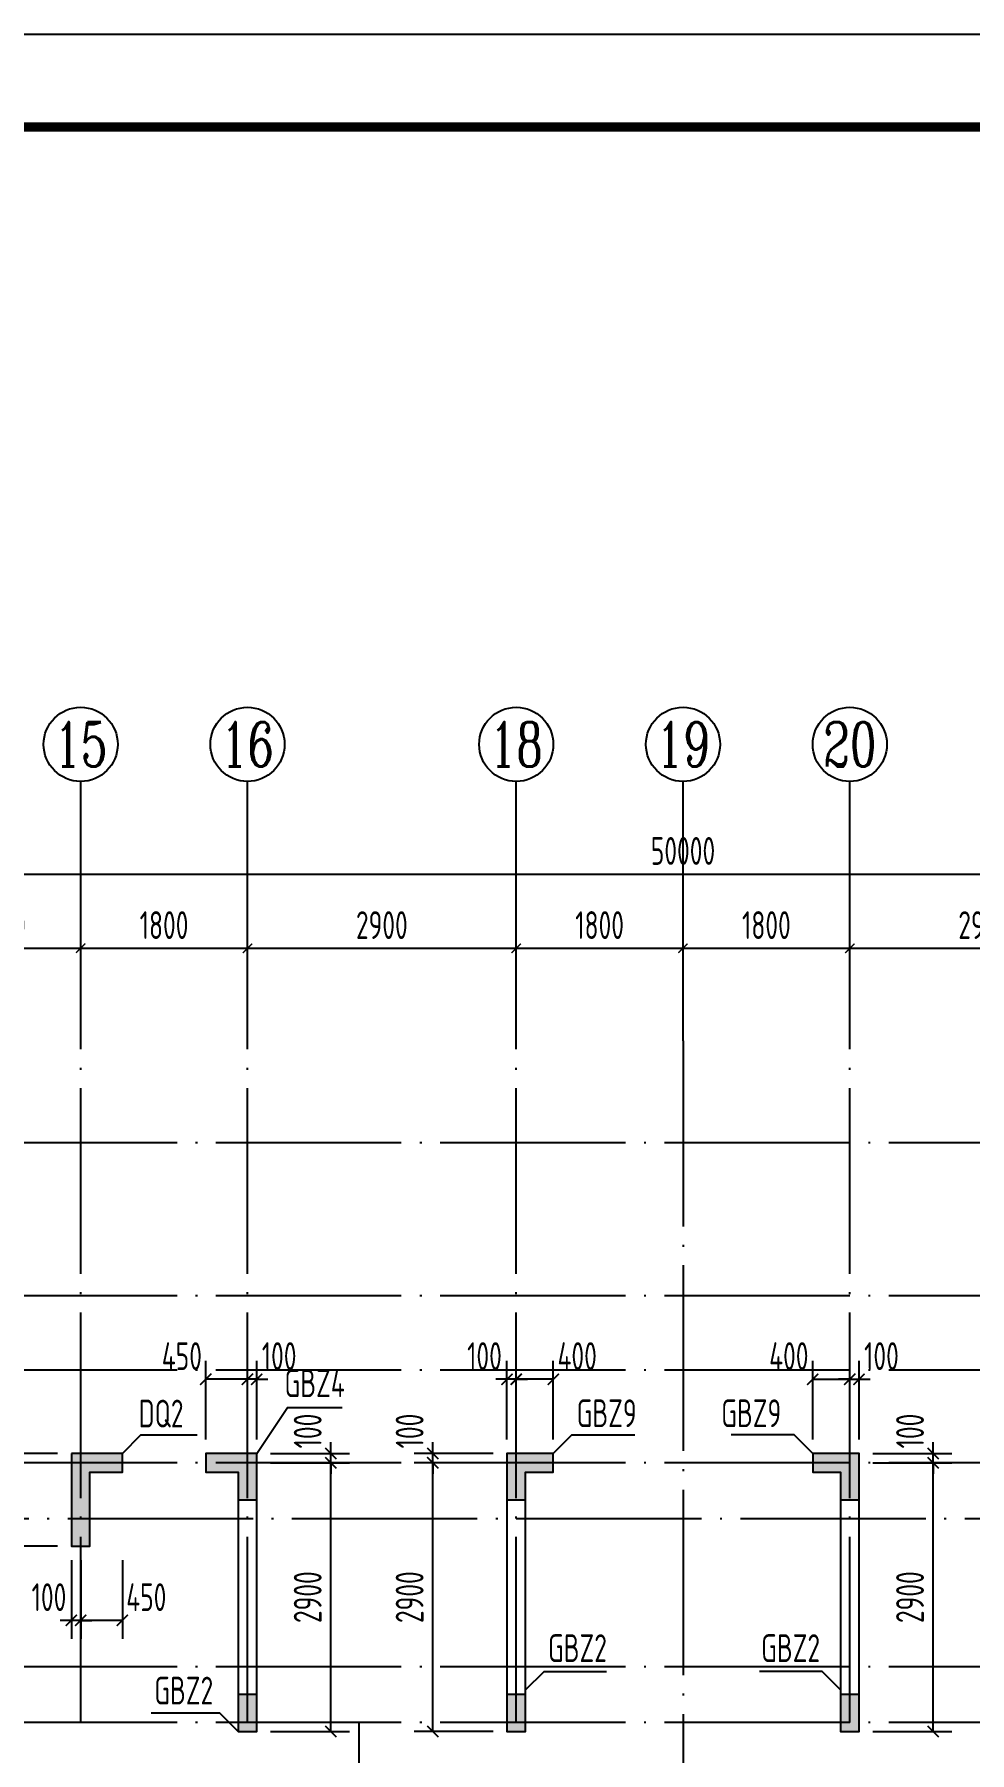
# Model space of a CAD drawing. Extents: x -812054 to 22247, y -644080 to 1003627.
# Drawn here: x -462819 to -452726, y -284087 to -265552 of the extents above; entities that cross this region are included whole.
import ezdxf
from ezdxf.enums import TextEntityAlignment as Align

# ---------------------------------------------------------------- set-up
doc = ezdxf.new("R2010")
doc.units = 0
doc.header["$LTSCALE"] = 1000
doc.linetypes.add('DOTE', pattern=[2.42, 2, -0.2, 0.02, -0.2])
doc.layers.get('0').update_dxf_attribs({"linetype": 'CONTINUOUS'})
doc.layers.get('DEFPOINTS').update_dxf_attribs({"linetype": 'CONTINUOUS'})
for name, color, linetype in [('-TK', 7, 'CONTINUOUS'), ('A-AXIS', 1, 'CONTINUOUS'), ('A-DOTE', 10, 'DOTE'), ('AXIS_NUM', 7, 'CONTINUOUS'), ('S-Q墙实线', 6, 'CONTINUOUS'), ('S-Q墙标注', 3, 'CONTINUOUS'), ('S-X详图填充', 252, 'CONTINUOUS'), ('S-X详图实线', 4, 'CONTINUOUS'), ('S-Y一般标注', 3, 'CONTINUOUS'), ('S-Z柱编号', 6, 'CONTINUOUS')]:
    doc.layers.add(name, color=color, linetype=linetype)
doc.styles.add('TSSD_Axis', font='complex.shx', dxfattribs={"width": 0.7, "bigfont": 'hztxt.shx'})
doc.styles.add('TSSD_DIMENSION', font='Tssdeng.shx', dxfattribs={"width": 0.7, "bigfont": 'tssdchn.shx'})
doc.styles.add('TSSD_REIN', font='tssdeng.shx', dxfattribs={"width": 0.7, "height": 300, "bigfont": 'tssdchn.shx'})
doc.styles.add('结构文字', font='zstxt.shx', dxfattribs={"width": 0.7, "bigfont": 'zshz.shx'})
doc.dimstyles.new('STRUCK', dxfattribs={"dimtxt": 400, "dimasz": 121, "dimexe": 200, "dimexo": 150, "dimgap": 115, "dimtad": 1, "dimdec": 0, "dimdsep": 46, "dimtxsty": '结构文字', "dimblk": 'ARCHTICK', "dimcen": 400, "dimclrd": 3, "dimclre": 3, "dimclrt": 7, "dimadec": 0, "dimazin": 0, "dimtfac": 1, "dimtdec": 0, "dimtix": 1, "dimtmove": 2, "dimatfit": 3, "dimldrblk": '_DIMX', "dimfxl": 1, "dimtolj": 1, "dimtzin": 0, "dimarcsym": 0})
doc.dimstyles.new('TSSD_100_100', dxfattribs={"dimtxt": 300, "dimasz": 100, "dimexe": 100, "dimexo": 250, "dimgap": 100, "dimtad": 1, "dimdec": 0, "dimzin": 0, "dimdsep": 46, "dimtxsty": 'TSSD_DIMENSION', "dimblk": 'ARCHTICK', "dimcen": 0, "dimdle": 100, "dimclrt": 7, "dimadec": 0, "dimazin": 0, "dimtfac": 1, "dimtdec": 0, "dimtix": 1, "dimtmove": 2, "dimatfit": 3, "dimldrblk": 'ARCHTICK', "dimfxl": 1, "dimtolj": 1, "dimtzin": 0, "dimarcsym": 0})

# ---------------------------------------------------------------- blocks, each defined once
blk = doc.blocks.new('ts_axno')
at = {"color": 0, "linetype": 'ByBlock', "lineweight": -2}
blk.add_circle((0, 0), 0.5, dxfattribs=at)
at = {"color": 0, "linetype": 'ByBlock', "lineweight": -2, "style": 'TSSD_Axis', "width": 0.7}
blk.add_attdef('A', text='', height=0.6, dxfattribs=at).set_placement((0, 0), align=Align.MIDDLE_CENTER)
blk = doc.blocks.new('_ArchTick')
at = {"color": 0, "linetype": 'ByBlock', "const_width": 0.15}
blk.add_lwpolyline([(-0.5, -0.5), (0.5, 0.5)], dxfattribs=at)
blk = doc.blocks.new('*D144')
at = {"layer": 'DEFPOINTS', "color": 0, "transparency": 16777216}
for p in [(23100, 19250), (21400, 18250), (23100, 18250)]:
    blk.add_point(p, dxfattribs=at)
at = {"layer": 'S-Y一般标注', "color": 0, "lineweight": -2, "transparency": 16777216}
for p, q in [((21400, 18500), (21400, 19350)), ((23100, 18500), (23100, 19350)), ((21300, 19250), (23200, 19250))]:
    blk.add_line(p, q, dxfattribs=at)
at = {"layer": 'S-Y一般标注', "color": 0, "lineweight": -2, "transparency": 16777216, "xscale": 100, "yscale": 100, "zscale": 100, "rotation": 180}
blk.add_blockref('_ArchTick', (21400, 19250), dxfattribs=at)
at = {"layer": 'S-Y一般标注', "color": 0, "lineweight": -2, "transparency": 16777216, "xscale": 100, "yscale": 100, "zscale": 100}
blk.add_blockref('_ArchTick', (23100, 19250), dxfattribs=at)
at = {"layer": 'S-Y一般标注', "color": 7, "transparency": 16777216, "insert": (22250, 19500), "char_height": 300, "attachment_point": 5, "style": 'TSSD_DIMENSION'}
blk.add_mtext('\\A1;1700', dxfattribs=at)
blk = doc.blocks.new('*D145')
at = {"layer": 'DEFPOINTS', "color": 0, "transparency": 16777216}
for p in [(24900, 19250), (23100, 18250), (24900, 18250)]:
    blk.add_point(p, dxfattribs=at)
at = {"layer": 'S-Y一般标注', "color": 0, "lineweight": -2, "transparency": 16777216}
for p, q in [((23100, 18500), (23100, 19350)), ((24900, 18500), (24900, 19350)), ((23000, 19250), (25000, 19250))]:
    blk.add_line(p, q, dxfattribs=at)
at = {"layer": 'S-Y一般标注', "color": 0, "lineweight": -2, "transparency": 16777216, "xscale": 100, "yscale": 100, "zscale": 100, "rotation": 180}
blk.add_blockref('_ArchTick', (23100, 19250), dxfattribs=at)
at = {"layer": 'S-Y一般标注', "color": 0, "lineweight": -2, "transparency": 16777216, "xscale": 100, "yscale": 100, "zscale": 100}
blk.add_blockref('_ArchTick', (24900, 19250), dxfattribs=at)
at = {"layer": 'S-Y一般标注', "color": 7, "transparency": 16777216, "insert": (24000, 19500), "char_height": 300, "attachment_point": 5, "style": 'TSSD_DIMENSION'}
blk.add_mtext('\\A1;1800', dxfattribs=at)
blk = doc.blocks.new('*D146')
at = {"layer": 'DEFPOINTS', "color": 0, "transparency": 16777216}
for p in [(27800, 19250), (24900, 18250), (27800, 18250)]:
    blk.add_point(p, dxfattribs=at)
at = {"layer": 'S-Y一般标注', "color": 0, "lineweight": -2, "transparency": 16777216}
for p, q in [((24900, 18500), (24900, 19350)), ((27800, 18500), (27800, 19350)), ((24800, 19250), (27900, 19250))]:
    blk.add_line(p, q, dxfattribs=at)
at = {"layer": 'S-Y一般标注', "color": 0, "lineweight": -2, "transparency": 16777216, "xscale": 100, "yscale": 100, "zscale": 100, "rotation": 180}
blk.add_blockref('_ArchTick', (24900, 19250), dxfattribs=at)
at = {"layer": 'S-Y一般标注', "color": 0, "lineweight": -2, "transparency": 16777216, "xscale": 100, "yscale": 100, "zscale": 100}
blk.add_blockref('_ArchTick', (27800, 19250), dxfattribs=at)
at = {"layer": 'S-Y一般标注', "color": 7, "transparency": 16777216, "insert": (26350, 19500), "char_height": 300, "attachment_point": 5, "style": 'TSSD_DIMENSION'}
blk.add_mtext('\\A1;2900', dxfattribs=at)
blk = doc.blocks.new('*D147')
at = {"layer": 'DEFPOINTS', "color": 0, "transparency": 16777216}
for p in [(29600, 19250), (27800, 18250), (29600, 18250)]:
    blk.add_point(p, dxfattribs=at)
at = {"layer": 'S-Y一般标注', "color": 0, "lineweight": -2, "transparency": 16777216}
for p, q in [((27800, 18500), (27800, 19350)), ((29600, 18500), (29600, 19350)), ((27700, 19250), (29700, 19250))]:
    blk.add_line(p, q, dxfattribs=at)
at = {"layer": 'S-Y一般标注', "color": 0, "lineweight": -2, "transparency": 16777216, "xscale": 100, "yscale": 100, "zscale": 100, "rotation": 180}
blk.add_blockref('_ArchTick', (27800, 19250), dxfattribs=at)
at = {"layer": 'S-Y一般标注', "color": 0, "lineweight": -2, "transparency": 16777216, "xscale": 100, "yscale": 100, "zscale": 100}
blk.add_blockref('_ArchTick', (29600, 19250), dxfattribs=at)
at = {"layer": 'S-Y一般标注', "color": 7, "transparency": 16777216, "insert": (28700, 19500), "char_height": 300, "attachment_point": 5, "style": 'TSSD_DIMENSION'}
blk.add_mtext('\\A1;1800', dxfattribs=at)
blk = doc.blocks.new('*D148')
at = {"layer": 'DEFPOINTS', "color": 0, "transparency": 16777216}
for p in [(31400, 19250), (29600, 18250), (31400, 18250)]:
    blk.add_point(p, dxfattribs=at)
at = {"layer": 'S-Y一般标注', "color": 0, "lineweight": -2, "transparency": 16777216}
for p, q in [((29600, 18500), (29600, 19350)), ((31400, 18500), (31400, 19350)), ((29500, 19250), (31500, 19250))]:
    blk.add_line(p, q, dxfattribs=at)
at = {"layer": 'S-Y一般标注', "color": 0, "lineweight": -2, "transparency": 16777216, "xscale": 100, "yscale": 100, "zscale": 100, "rotation": 180}
blk.add_blockref('_ArchTick', (29600, 19250), dxfattribs=at)
at = {"layer": 'S-Y一般标注', "color": 0, "lineweight": -2, "transparency": 16777216, "xscale": 100, "yscale": 100, "zscale": 100}
blk.add_blockref('_ArchTick', (31400, 19250), dxfattribs=at)
at = {"layer": 'S-Y一般标注', "color": 7, "transparency": 16777216, "insert": (30500, 19500), "char_height": 300, "attachment_point": 5, "style": 'TSSD_DIMENSION'}
blk.add_mtext('\\A1;1800', dxfattribs=at)
blk = doc.blocks.new('*D149')
at = {"layer": 'DEFPOINTS', "color": 0, "transparency": 16777216}
for p in [(34300, 19250), (31400, 18250), (34300, 18250)]:
    blk.add_point(p, dxfattribs=at)
at = {"layer": 'S-Y一般标注', "color": 0, "lineweight": -2, "transparency": 16777216}
for p, q in [((31400, 18500), (31400, 19350)), ((34300, 18500), (34300, 19350)), ((31300, 19250), (34400, 19250))]:
    blk.add_line(p, q, dxfattribs=at)
at = {"layer": 'S-Y一般标注', "color": 0, "lineweight": -2, "transparency": 16777216, "xscale": 100, "yscale": 100, "zscale": 100, "rotation": 180}
blk.add_blockref('_ArchTick', (31400, 19250), dxfattribs=at)
at = {"layer": 'S-Y一般标注', "color": 0, "lineweight": -2, "transparency": 16777216, "xscale": 100, "yscale": 100, "zscale": 100}
blk.add_blockref('_ArchTick', (34300, 19250), dxfattribs=at)
at = {"layer": 'S-Y一般标注', "color": 7, "transparency": 16777216, "insert": (32850, 19500), "char_height": 300, "attachment_point": 5, "style": 'TSSD_DIMENSION'}
blk.add_mtext('\\A1;2900', dxfattribs=at)
blk = doc.blocks.new('*D159')
at = {"layer": 'DEFPOINTS', "color": 0, "transparency": 16777216}
for p in [(54600, 20050), (4600, 18250), (54600, 18250)]:
    blk.add_point(p, dxfattribs=at)
at = {"layer": 'S-Y一般标注', "color": 0, "lineweight": -2, "transparency": 16777216}
for p, q in [((4500, 20050), (54700, 20050)), ((4600, 18500), (4600, 20150)), ((54600, 18500), (54600, 20150))]:
    blk.add_line(p, q, dxfattribs=at)
at = {"layer": 'S-Y一般标注', "color": 0, "lineweight": -2, "transparency": 16777216, "xscale": 100, "yscale": 100, "zscale": 100, "rotation": 180}
blk.add_blockref('_ArchTick', (4600, 20050), dxfattribs=at)
at = {"layer": 'S-Y一般标注', "color": 0, "lineweight": -2, "transparency": 16777216, "xscale": 100, "yscale": 100, "zscale": 100}
blk.add_blockref('_ArchTick', (54600, 20050), dxfattribs=at)
at = {"layer": 'S-Y一般标注', "color": 7, "transparency": 16777216, "insert": (29600, 20300), "char_height": 300, "attachment_point": 5, "style": 'TSSD_DIMENSION'}
blk.add_mtext('\\A1;50000', dxfattribs=at)
blk = doc.blocks.new('*D1710')
at = {"layer": 'DEFPOINTS', "color": 0, "transparency": 16777216}
for p in [(-458519, -280960), (-457719, -280960), (-457719, -283860)]:
    blk.add_point(p, dxfattribs=at)
at = {"layer": 'S-Q墙标注', "color": 3, "lineweight": -2, "transparency": 16777216}
for p, q in [((-457869, -280960), (-458719, -280960)), ((-458519, -283860), (-458519, -280960)), ((-457869, -283860), (-458719, -283860))]:
    blk.add_line(p, q, dxfattribs=at)
at = {"layer": 'S-Q墙标注', "color": 3, "lineweight": -2, "transparency": 16777216, "xscale": 121, "yscale": 121, "zscale": 121}
for p, rotation in [((-458519, -280960), 90), ((-458519, -283860), 270)]:
    blk.add_blockref('_ArchTick', p, dxfattribs=dict(at, rotation=rotation))
at = {"layer": 'S-Q墙标注', "color": 7, "transparency": 16777216, "insert": (-458769, -282410), "char_height": 300, "attachment_point": 5, "rotation": 90, "style": 'TSSD_REIN'}
blk.add_mtext('\\A1;2900', dxfattribs=at)
blk = doc.blocks.new('_DIMX')
blk.add_line((-150, 0), (150, 0))
at = {"const_width": 50}
blk.add_lwpolyline([(-70, -70), (70, 70)], dxfattribs=at)
blk = doc.blocks.new('*D1711')
at = {"layer": 'DEFPOINTS', "color": 0, "transparency": 16777216}
for p in [(-458519, -280860), (-457719, -280860), (-457719, -280960)]:
    blk.add_point(p, dxfattribs=at)
at = {"layer": 'S-Q墙标注', "color": 3, "lineweight": -2, "transparency": 16777216}
for p, q in [((-458519, -280860), (-458519, -280739)), ((-457869, -280860), (-458719, -280860)), ((-457869, -280960), (-458719, -280960)), ((-458519, -280960), (-458519, -280860)), ((-458519, -280960), (-458519, -281081))]:
    blk.add_line(p, q, dxfattribs=at)
at = {"layer": 'S-Q墙标注', "color": 3, "lineweight": -2, "transparency": 16777216, "xscale": 121, "yscale": 121, "zscale": 121}
for p, rotation in [((-458519, -280860), 270), ((-458519, -280960), 90)]:
    blk.add_blockref('_ArchTick', p, dxfattribs=dict(at, rotation=rotation))
at = {"layer": 'S-Q墙标注', "color": 7, "transparency": 16777216, "insert": (-458769, -280618), "char_height": 300, "attachment_point": 5, "rotation": 90, "style": 'TSSD_REIN'}
blk.add_mtext('\\A1;100', dxfattribs=at)
blk = doc.blocks.new('*D1712')
at = {"layer": 'DEFPOINTS', "color": 0, "transparency": 16777216}
for p in [(-457619, -280060), (-457619, -280860), (-457219, -280860)]:
    blk.add_point(p, dxfattribs=at)
at = {"layer": 'S-Q墙标注', "color": 3, "lineweight": -2, "transparency": 16777216}
for p, q in [((-457619, -280710), (-457619, -279860)), ((-457219, -280710), (-457219, -279860)), ((-457219, -280060), (-457619, -280060))]:
    blk.add_line(p, q, dxfattribs=at)
at = {"layer": 'S-Q墙标注', "color": 3, "lineweight": -2, "transparency": 16777216, "xscale": 121, "yscale": 121, "zscale": 121, "rotation": 180}
blk.add_blockref('_ArchTick', (-457619, -280060), dxfattribs=at)
at = {"layer": 'S-Q墙标注', "color": 3, "lineweight": -2, "transparency": 16777216, "xscale": 121, "yscale": 121, "zscale": 121}
blk.add_blockref('_ArchTick', (-457219, -280060), dxfattribs=at)
at = {"layer": 'S-Q墙标注', "color": 7, "transparency": 16777216, "insert": (-456961, -279810), "char_height": 300, "attachment_point": 5, "style": 'TSSD_REIN'}
blk.add_mtext('\\A1;400', dxfattribs=at)
blk = doc.blocks.new('*D1713')
at = {"layer": 'DEFPOINTS', "color": 0, "transparency": 16777216}
for p in [(-457719, -280060), (-457719, -280860), (-457619, -280860)]:
    blk.add_point(p, dxfattribs=at)
at = {"layer": 'S-Q墙标注', "color": 3, "lineweight": -2, "transparency": 16777216}
for p, q in [((-457719, -280710), (-457719, -279860)), ((-457619, -280710), (-457619, -279860)), ((-457719, -280060), (-457840, -280060)), ((-457619, -280060), (-457719, -280060)), ((-457619, -280060), (-457498, -280060))]:
    blk.add_line(p, q, dxfattribs=at)
at = {"layer": 'S-Q墙标注', "color": 3, "lineweight": -2, "transparency": 16777216, "xscale": 121, "yscale": 121, "zscale": 121}
blk.add_blockref('_ArchTick', (-457719, -280060), dxfattribs=at)
at = {"layer": 'S-Q墙标注', "color": 3, "lineweight": -2, "transparency": 16777216, "xscale": 121, "yscale": 121, "zscale": 121, "rotation": 180}
blk.add_blockref('_ArchTick', (-457619, -280060), dxfattribs=at)
at = {"layer": 'S-Q墙标注', "color": 7, "transparency": 16777216, "insert": (-457961, -279810), "char_height": 300, "attachment_point": 5, "style": 'TSSD_REIN'}
blk.add_mtext('\\A1;100', dxfattribs=at)
blk = doc.blocks.new('*D1714')
at = {"layer": 'DEFPOINTS', "color": 0, "transparency": 16777216}
for p in [(-460419, -280960), (-459619, -280960), (-460419, -283860)]:
    blk.add_point(p, dxfattribs=at)
at = {"layer": 'S-Q墙标注', "color": 3, "lineweight": -2, "transparency": 16777216}
for p, q in [((-460269, -280960), (-459419, -280960)), ((-459619, -283860), (-459619, -280960)), ((-460269, -283860), (-459419, -283860))]:
    blk.add_line(p, q, dxfattribs=at)
at = {"layer": 'S-Q墙标注', "color": 3, "lineweight": -2, "transparency": 16777216, "xscale": 121, "yscale": 121, "zscale": 121}
for p, rotation in [((-459619, -280960), 90), ((-459619, -283860), 270)]:
    blk.add_blockref('_ArchTick', p, dxfattribs=dict(at, rotation=rotation))
at = {"layer": 'S-Q墙标注', "color": 7, "transparency": 16777216, "insert": (-459869, -282410), "char_height": 300, "attachment_point": 5, "rotation": 90, "style": 'TSSD_REIN'}
blk.add_mtext('\\A1;2900', dxfattribs=at)
blk = doc.blocks.new('*D1715')
at = {"layer": 'DEFPOINTS', "color": 0, "transparency": 16777216}
for p in [(-460419, -280860), (-460419, -280960), (-459619, -280860)]:
    blk.add_point(p, dxfattribs=at)
at = {"layer": 'S-Q墙标注', "color": 3, "lineweight": -2, "transparency": 16777216}
for p, q in [((-459619, -280860), (-459619, -280739)), ((-460269, -280860), (-459419, -280860)), ((-460269, -280960), (-459419, -280960)), ((-459619, -280960), (-459619, -280860)), ((-459619, -280960), (-459619, -281081))]:
    blk.add_line(p, q, dxfattribs=at)
at = {"layer": 'S-Q墙标注', "color": 3, "lineweight": -2, "transparency": 16777216, "xscale": 121, "yscale": 121, "zscale": 121}
for p, rotation in [((-459619, -280860), 270), ((-459619, -280960), 90)]:
    blk.add_blockref('_ArchTick', p, dxfattribs=dict(at, rotation=rotation))
at = {"layer": 'S-Q墙标注', "color": 7, "transparency": 16777216, "insert": (-459869, -280618), "char_height": 300, "attachment_point": 5, "rotation": 90, "style": 'TSSD_REIN'}
blk.add_mtext('\\A1;100', dxfattribs=at)
blk = doc.blocks.new('*D1716')
at = {"layer": 'DEFPOINTS', "color": 0, "transparency": 16777216}
for p in [(-460519, -280060), (-460519, -280860), (-460419, -280860)]:
    blk.add_point(p, dxfattribs=at)
at = {"layer": 'S-Q墙标注', "color": 3, "lineweight": -2, "transparency": 16777216}
for p, q in [((-460519, -280710), (-460519, -279860)), ((-460419, -280710), (-460419, -279860)), ((-460519, -280060), (-460640, -280060)), ((-460419, -280060), (-460519, -280060)), ((-460419, -280060), (-460298, -280060))]:
    blk.add_line(p, q, dxfattribs=at)
at = {"layer": 'S-Q墙标注', "color": 3, "lineweight": -2, "transparency": 16777216, "xscale": 121, "yscale": 121, "zscale": 121}
blk.add_blockref('_ArchTick', (-460519, -280060), dxfattribs=at)
at = {"layer": 'S-Q墙标注', "color": 3, "lineweight": -2, "transparency": 16777216, "xscale": 121, "yscale": 121, "zscale": 121, "rotation": 180}
blk.add_blockref('_ArchTick', (-460419, -280060), dxfattribs=at)
at = {"layer": 'S-Q墙标注', "color": 7, "transparency": 16777216, "insert": (-460177, -279810), "char_height": 300, "attachment_point": 5, "style": 'TSSD_REIN'}
blk.add_mtext('\\A1;100', dxfattribs=at)
blk = doc.blocks.new('*D1717')
at = {"layer": 'DEFPOINTS', "color": 0, "transparency": 16777216}
for p in [(-460969, -280060), (-460969, -280860), (-460519, -280860)]:
    blk.add_point(p, dxfattribs=at)
at = {"layer": 'S-Q墙标注', "color": 3, "lineweight": -2, "transparency": 16777216}
for p, q in [((-460969, -280710), (-460969, -279860)), ((-460519, -280710), (-460519, -279860)), ((-460519, -280060), (-460969, -280060))]:
    blk.add_line(p, q, dxfattribs=at)
at = {"layer": 'S-Q墙标注', "color": 3, "lineweight": -2, "transparency": 16777216, "xscale": 121, "yscale": 121, "zscale": 121, "rotation": 180}
blk.add_blockref('_ArchTick', (-460969, -280060), dxfattribs=at)
at = {"layer": 'S-Q墙标注', "color": 3, "lineweight": -2, "transparency": 16777216, "xscale": 121, "yscale": 121, "zscale": 121}
blk.add_blockref('_ArchTick', (-460519, -280060), dxfattribs=at)
at = {"layer": 'S-Q墙标注', "color": 7, "transparency": 16777216, "insert": (-461227, -279810), "char_height": 300, "attachment_point": 5, "style": 'TSSD_REIN'}
blk.add_mtext('\\A1;450', dxfattribs=at)
blk = doc.blocks.new('*D1718')
at = {"layer": 'DEFPOINTS', "color": 0, "transparency": 16777216}
for p in [(-463219, -280960), (-462419, -280960), (-462419, -281860)]:
    blk.add_point(p, dxfattribs=at)
at = {"layer": 'S-Q墙标注', "color": 3, "lineweight": -2, "transparency": 16777216}
for p, q in [((-462569, -280960), (-463419, -280960)), ((-463219, -281860), (-463219, -280960)), ((-462569, -281860), (-463419, -281860))]:
    blk.add_line(p, q, dxfattribs=at)
at = {"layer": 'S-Q墙标注', "color": 3, "lineweight": -2, "transparency": 16777216, "xscale": 121, "yscale": 121, "zscale": 121}
for p, rotation in [((-463219, -280960), 90), ((-463219, -281860), 270)]:
    blk.add_blockref('_ArchTick', p, dxfattribs=dict(at, rotation=rotation))
at = {"layer": 'S-Q墙标注', "color": 7, "transparency": 16777216, "insert": (-463469, -281410), "char_height": 300, "attachment_point": 5, "rotation": 90, "style": 'TSSD_REIN'}
blk.add_mtext('\\A1;900', dxfattribs=at)
blk = doc.blocks.new('*D1719')
at = {"layer": 'DEFPOINTS', "color": 0, "transparency": 16777216}
for p in [(-463219, -280860), (-462419, -280860), (-462419, -280960)]:
    blk.add_point(p, dxfattribs=at)
at = {"layer": 'S-Q墙标注', "color": 3, "lineweight": -2, "transparency": 16777216}
for p, q in [((-463219, -280860), (-463219, -280739)), ((-462569, -280860), (-463419, -280860)), ((-462569, -280960), (-463419, -280960)), ((-463219, -280960), (-463219, -280860)), ((-463219, -280960), (-463219, -281081))]:
    blk.add_line(p, q, dxfattribs=at)
at = {"layer": 'S-Q墙标注', "color": 3, "lineweight": -2, "transparency": 16777216, "xscale": 121, "yscale": 121, "zscale": 121}
for p, rotation in [((-463219, -280860), 270), ((-463219, -280960), 90)]:
    blk.add_blockref('_ArchTick', p, dxfattribs=dict(at, rotation=rotation))
at = {"layer": 'S-Q墙标注', "color": 7, "transparency": 16777216, "insert": (-463469, -280618), "char_height": 300, "attachment_point": 5, "rotation": 90, "style": 'TSSD_REIN'}
blk.add_mtext('\\A1;100', dxfattribs=at)
blk = doc.blocks.new('*D1720')
at = {"layer": 'DEFPOINTS', "color": 0, "transparency": 16777216}
for p in [(-462319, -281860), (-461869, -281860), (-462319, -282660)]:
    blk.add_point(p, dxfattribs=at)
at = {"layer": 'S-Q墙标注', "color": 3, "lineweight": -2, "transparency": 16777216}
for p, q in [((-462319, -282010), (-462319, -282860)), ((-461869, -282010), (-461869, -282860)), ((-461869, -282660), (-462319, -282660))]:
    blk.add_line(p, q, dxfattribs=at)
at = {"layer": 'S-Q墙标注', "color": 3, "lineweight": -2, "transparency": 16777216, "xscale": 121, "yscale": 121, "zscale": 121, "rotation": 180}
blk.add_blockref('_ArchTick', (-462319, -282660), dxfattribs=at)
at = {"layer": 'S-Q墙标注', "color": 3, "lineweight": -2, "transparency": 16777216, "xscale": 121, "yscale": 121, "zscale": 121}
blk.add_blockref('_ArchTick', (-461869, -282660), dxfattribs=at)
at = {"layer": 'S-Q墙标注', "color": 7, "transparency": 16777216, "insert": (-461611, -282410), "char_height": 300, "attachment_point": 5, "style": 'TSSD_REIN'}
blk.add_mtext('\\A1;450', dxfattribs=at)
blk = doc.blocks.new('*D1721')
at = {"layer": 'DEFPOINTS', "color": 0, "transparency": 16777216}
for p in [(-462419, -281860), (-462319, -281860), (-462419, -282660)]:
    blk.add_point(p, dxfattribs=at)
at = {"layer": 'S-Q墙标注', "color": 3, "lineweight": -2, "transparency": 16777216}
for p, q in [((-462419, -282010), (-462419, -282860)), ((-462319, -282010), (-462319, -282860)), ((-462419, -282660), (-462540, -282660)), ((-462319, -282660), (-462419, -282660)), ((-462319, -282660), (-462198, -282660))]:
    blk.add_line(p, q, dxfattribs=at)
at = {"layer": 'S-Q墙标注', "color": 3, "lineweight": -2, "transparency": 16777216, "xscale": 121, "yscale": 121, "zscale": 121}
blk.add_blockref('_ArchTick', (-462419, -282660), dxfattribs=at)
at = {"layer": 'S-Q墙标注', "color": 3, "lineweight": -2, "transparency": 16777216, "xscale": 121, "yscale": 121, "zscale": 121, "rotation": 180}
blk.add_blockref('_ArchTick', (-462319, -282660), dxfattribs=at)
at = {"layer": 'S-Q墙标注', "color": 7, "transparency": 16777216, "insert": (-462661, -282410), "char_height": 300, "attachment_point": 5, "style": 'TSSD_REIN'}
blk.add_mtext('\\A1;100', dxfattribs=at)
blk = doc.blocks.new('*D1785')
at = {"layer": 'DEFPOINTS', "color": 0, "transparency": 16777216}
for p in [(-453919, -280960), (-453119, -280960), (-453919, -283860)]:
    blk.add_point(p, dxfattribs=at)
at = {"layer": 'S-Q墙标注', "color": 3, "lineweight": -2, "transparency": 16777216}
for p, q in [((-453769, -280960), (-452919, -280960)), ((-453119, -283860), (-453119, -280960)), ((-453769, -283860), (-452919, -283860))]:
    blk.add_line(p, q, dxfattribs=at)
at = {"layer": 'S-Q墙标注', "color": 3, "lineweight": -2, "transparency": 16777216, "xscale": 121, "yscale": 121, "zscale": 121}
for p, rotation in [((-453119, -280960), 90), ((-453119, -283860), 270)]:
    blk.add_blockref('_ArchTick', p, dxfattribs=dict(at, rotation=rotation))
at = {"layer": 'S-Q墙标注', "color": 7, "transparency": 16777216, "insert": (-453369, -282410), "char_height": 300, "attachment_point": 5, "rotation": 90, "style": 'TSSD_REIN'}
blk.add_mtext('\\A1;2900', dxfattribs=at)
blk = doc.blocks.new('*D1786')
at = {"layer": 'DEFPOINTS', "color": 0, "transparency": 16777216}
for p in [(-453919, -280860), (-453919, -280960), (-453119, -280860)]:
    blk.add_point(p, dxfattribs=at)
at = {"layer": 'S-Q墙标注', "color": 3, "lineweight": -2, "transparency": 16777216}
for p, q in [((-453119, -280860), (-453119, -280739)), ((-453769, -280860), (-452919, -280860)), ((-453769, -280960), (-452919, -280960)), ((-453119, -280960), (-453119, -280860)), ((-453119, -280960), (-453119, -281081))]:
    blk.add_line(p, q, dxfattribs=at)
at = {"layer": 'S-Q墙标注', "color": 3, "lineweight": -2, "transparency": 16777216, "xscale": 121, "yscale": 121, "zscale": 121}
for p, rotation in [((-453119, -280860), 270), ((-453119, -280960), 90)]:
    blk.add_blockref('_ArchTick', p, dxfattribs=dict(at, rotation=rotation))
at = {"layer": 'S-Q墙标注', "color": 7, "transparency": 16777216, "insert": (-453369, -280618), "char_height": 300, "attachment_point": 5, "rotation": 90, "style": 'TSSD_REIN'}
blk.add_mtext('\\A1;100', dxfattribs=at)
blk = doc.blocks.new('*D1787')
at = {"layer": 'DEFPOINTS', "color": 0, "transparency": 16777216}
for p in [(-454019, -280060), (-454419, -280860), (-454019, -280860)]:
    blk.add_point(p, dxfattribs=at)
at = {"layer": 'S-Q墙标注', "color": 3, "lineweight": -2, "transparency": 16777216}
for p, q in [((-454419, -280710), (-454419, -279860)), ((-454019, -280710), (-454019, -279860)), ((-454419, -280060), (-454019, -280060))]:
    blk.add_line(p, q, dxfattribs=at)
at = {"layer": 'S-Q墙标注', "color": 3, "lineweight": -2, "transparency": 16777216, "xscale": 121, "yscale": 121, "zscale": 121, "rotation": 180}
blk.add_blockref('_ArchTick', (-454419, -280060), dxfattribs=at)
at = {"layer": 'S-Q墙标注', "color": 3, "lineweight": -2, "transparency": 16777216, "xscale": 121, "yscale": 121, "zscale": 121}
blk.add_blockref('_ArchTick', (-454019, -280060), dxfattribs=at)
at = {"layer": 'S-Q墙标注', "color": 7, "transparency": 16777216, "insert": (-454677, -279810), "char_height": 300, "attachment_point": 5, "style": 'TSSD_REIN'}
blk.add_mtext('\\A1;400', dxfattribs=at)
blk = doc.blocks.new('*D1788')
at = {"layer": 'DEFPOINTS', "color": 0, "transparency": 16777216}
for p in [(-453919, -280060), (-454019, -280860), (-453919, -280860)]:
    blk.add_point(p, dxfattribs=at)
at = {"layer": 'S-Q墙标注', "color": 3, "lineweight": -2, "transparency": 16777216}
for p, q in [((-454019, -280710), (-454019, -279860)), ((-453919, -280710), (-453919, -279860)), ((-454019, -280060), (-454140, -280060)), ((-454019, -280060), (-453919, -280060)), ((-453919, -280060), (-453798, -280060))]:
    blk.add_line(p, q, dxfattribs=at)
at = {"layer": 'S-Q墙标注', "color": 3, "lineweight": -2, "transparency": 16777216, "xscale": 121, "yscale": 121, "zscale": 121}
blk.add_blockref('_ArchTick', (-454019, -280060), dxfattribs=at)
at = {"layer": 'S-Q墙标注', "color": 3, "lineweight": -2, "transparency": 16777216, "xscale": 121, "yscale": 121, "zscale": 121, "rotation": 180}
blk.add_blockref('_ArchTick', (-453919, -280060), dxfattribs=at)
at = {"layer": 'S-Q墙标注', "color": 7, "transparency": 16777216, "insert": (-453677, -279810), "char_height": 300, "attachment_point": 5, "style": 'TSSD_REIN'}
blk.add_mtext('\\A1;100', dxfattribs=at)
blk = doc.blocks.new('A1')
blk.add_lwpolyline([(0, 59400), (0, 0), (84100, 0), (84100, 59400)], close=True)
at = {"const_width": 100}
blk.add_lwpolyline([(2500, 58400), (2500, 1000), (83100, 1000), (83100, 58400)], close=True, dxfattribs=at)
blk = doc.blocks.new('20210726.16395156')
at = {"layer": 'A-AXIS'}
for p, q in [((23100, 18249.9), (23100, 21049.9)), ((24900, 18249.9), (24900, 21049.9)), ((27800, 18249.9), (27800, 21049.9)), ((29600, 18249.9), (29600, 21049.9)), ((31400, 18249.9), (31400, 21049.9))]:
    blk.add_line(p, q, dxfattribs=at)
at = {"layer": 'A-DOTE'}
for p, q in [((23100, 10900), (23100, 18249.9)), ((24900, 10900), (24900, 18249.9)), ((27800, 10900), (27800, 18249.9)), ((29600, 18249.9), (29600, 3600)), ((31400, 10900), (31400, 18249.9)), ((55600, 17150), (3600, 17150)), ((55600, 15500), (3600, 15500)), ((55600, 14700), (3600, 14700)), ((55600, 13700), (3600, 13700)), ((3600, 13100.3), (55600, 13100.3)), ((55600, 11500), (3600, 11500)), ((55600, 10900), (3600, 10900)), ((26100, 10900), (26100, 3600))]:
    blk.add_line(p, q, dxfattribs=at)
at = {"layer": 'A-AXIS'}
ref = blk.add_blockref('ts_axno', (23100, 21449.9), dxfattribs=dict(at, xscale=800, yscale=800, zscale=800))
ref.add_attrib('9', '15', dxfattribs={"layer": 'AXIS_NUM', "height": 480, "style": 'TSSD_Axis', "width": 0.7}).set_placement((23100, 21449.9), align=Align.MIDDLE_CENTER)
ref = blk.add_blockref('ts_axno', (24900, 21449.9), dxfattribs=dict(at, xscale=800, yscale=800, zscale=800))
ref.add_attrib('10', '16', dxfattribs={"layer": 'AXIS_NUM', "height": 480, "style": 'TSSD_Axis', "width": 0.7}).set_placement((24900, 21449.9), align=Align.MIDDLE_CENTER)
ref = blk.add_blockref('ts_axno', (27800, 21449.9), dxfattribs=dict(at, xscale=800, yscale=800, zscale=800))
ref.add_attrib('11', '18', dxfattribs={"layer": 'AXIS_NUM', "height": 480, "style": 'TSSD_Axis', "width": 0.7}).set_placement((27800, 21449.9), align=Align.MIDDLE_CENTER)
ref = blk.add_blockref('ts_axno', (29600, 21449.9), dxfattribs=dict(at, xscale=800, yscale=800, zscale=800))
ref.add_attrib('12', '19', dxfattribs={"layer": 'AXIS_NUM', "height": 480, "style": 'TSSD_Axis', "width": 0.7}).set_placement((29600, 21449.9), align=Align.MIDDLE_CENTER)
ref = blk.add_blockref('ts_axno', (31400, 21449.9), dxfattribs=dict(at, xscale=800, yscale=800, zscale=800))
ref.add_attrib('13', '20', dxfattribs={"layer": 'AXIS_NUM', "height": 480, "style": 'TSSD_Axis', "width": 0.7}).set_placement((31400, 21449.9), align=Align.MIDDLE_CENTER)
at = {"layer": 'S-Y一般标注'}
for base, p1, p2, picture, middle in [((54600, 20049.9), (4600, 18249.9), (54600, 18249.9), '*D159', (29600, 20299.9)), ((23100, 19249.9), (21400, 18249.9), (23100, 18249.9), '*D144', (22250, 19499.9)), ((24900, 19249.9), (23100, 18249.9), (24900, 18249.9), '*D145', (24000, 19499.9)), ((27800, 19249.9), (24900, 18249.9), (27800, 18249.9), '*D146', (26350, 19499.9)), ((29600, 19249.9), (27800, 18249.9), (29600, 18249.9), '*D147', (28700, 19499.9)), ((31400, 19249.9), (29600, 18249.9), (31400, 18249.9), '*D148', (30500, 19499.9)), ((34300, 19249.9), (31400, 18249.9), (34300, 18249.9), '*D149', (32850, 19499.9))]:
    dim = blk.add_linear_dim(base=base, p1=p1, p2=p2, dimstyle='TSSD_100_100', dxfattribs=at)
    dim.commit()
    dim.dimension.update_dxf_attribs({"geometry": picture, "text_midpoint": middle})

msp = doc.modelspace()

# ---------------------------------------------------------------- hatches: boundary and pattern name
at = {"layer": 'S-X详图填充'}
h = msp.add_hatch(color=256, dxfattribs=at)
h.dxf.hatch_style = 1
h.paths.add_polyline_path([(-462418.85, -280860.33), (-462418.85, -281860.33), (-462218.85, -281860.33), (-462218.85, -281060.33), (-461868.94, -281060.33), (-461868.94, -280860.33)])
h = msp.add_hatch(color=256, dxfattribs=at)
h.dxf.hatch_style = 1
h.paths.add_polyline_path([(-460618.86, -281360.33), (-460418.86, -281360.33), (-460418.86, -280860.33), (-460968.86, -280860.33), (-460968.86, -281060.33), (-460618.86, -281060.33)])
h = msp.add_hatch(color=256, dxfattribs=at)
h.dxf.hatch_style = 1
h.paths.add_polyline_path([(-457718.86, -281360.33), (-457518.86, -281360.33), (-457518.86, -281060.33), (-457218.95, -281060.33), (-457218.95, -280860.33), (-457718.86, -280860.33)])
h = msp.add_hatch(color=256, dxfattribs=at)
h.dxf.hatch_style = 1
h.paths.add_polyline_path([(-454118.84, -281360.33), (-453918.84, -281360.33), (-453918.84, -280860.33), (-454418.76, -280860.33), (-454418.76, -281060.33), (-454118.84, -281060.33)])
h = msp.add_hatch(color=256, dxfattribs=at)
h.dxf.hatch_style = 1
h.paths.add_polyline_path([(-460418.86, -283460.33), (-460618.86, -283460.33), (-460618.86, -283860.33), (-460418.86, -283860.33)])
h = msp.add_hatch(color=256, dxfattribs=at)
h.dxf.hatch_style = 1
h.paths.add_polyline_path([(-457518.86, -283460.33), (-457718.86, -283460.33), (-457718.86, -283860.33), (-457518.86, -283860.33)])
h = msp.add_hatch(color=256, dxfattribs=at)
h.dxf.hatch_style = 1
h.paths.add_polyline_path([(-453918.84, -283460.33), (-454118.84, -283460.33), (-454118.84, -283860.33), (-453918.84, -283860.33)])

# ---------------------------------------------------------------- linework, layer by layer
at = {"layer": 'S-Q墙实线'}
for points in [[(-462418.85, -280860.33), (-462418.85, -281860.33), (-462218.85, -281860.33), (-462218.85, -281060.33), (-461868.94, -281060.33), (-461868.94, -280860.33)], [(-460418.86, -280860.33), (-460968.86, -280860.33), (-460968.86, -281060.33), (-460618.86, -281060.33), (-460618.86, -283860.33), (-460418.86, -283860.33)], [(-457718.86, -280860.33), (-457718.86, -283860.33), (-457518.86, -283860.33), (-457518.86, -281060.33), (-457218.95, -281060.33), (-457218.95, -280860.33)], [(-453918.84, -280860.33), (-454418.76, -280860.33), (-454418.76, -281060.33), (-454118.84, -281060.33), (-454118.84, -283860.33), (-453918.84, -283860.33)]]:
    msp.add_lwpolyline(points, close=True, dxfattribs=at)
at = {"layer": 'S-X详图实线'}
for points in [[(-462418.85, -280860.33), (-462418.85, -281860.33), (-462218.85, -281860.33), (-462218.85, -281060.33), (-461868.94, -281060.33), (-461868.94, -280860.33), (-462418.85, -280860.33)], [(-460618.86, -281360.33), (-460418.86, -281360.33), (-460418.86, -280860.33), (-460968.86, -280860.33), (-460968.86, -281060.33), (-460618.86, -281060.33), (-460618.86, -281360.33)], [(-457718.86, -281360.33), (-457518.86, -281360.33), (-457518.86, -281060.33), (-457218.95, -281060.33), (-457218.95, -280860.33), (-457718.86, -280860.33), (-457718.86, -281360.33)], [(-454118.84, -281360.33), (-453918.84, -281360.33), (-453918.84, -280860.33), (-454418.76, -280860.33), (-454418.76, -281060.33), (-454118.84, -281060.33), (-454118.84, -281360.33)], [(-460418.86, -283460.33), (-460618.86, -283460.33), (-460618.86, -283860.33), (-460418.86, -283860.33), (-460418.86, -283460.33)], [(-457518.86, -283460.33), (-457718.86, -283460.33), (-457718.86, -283860.33), (-457518.86, -283860.33), (-457518.86, -283460.33)], [(-453918.84, -283460.33), (-454118.84, -283460.33), (-454118.84, -283860.33), (-453918.84, -283860.33), (-453918.84, -283460.33)]]:
    msp.add_lwpolyline(points, close=True, dxfattribs=at)
at = {"layer": 'S-Z柱编号', "color": 7}
for points in [[(-460418.86, -280860.33), (-460086.42, -280363.7), (-459496.58, -280363.7)], [(-461868.94, -280860.33), (-461668.94, -280660.33), (-461062.93, -280660.33)], [(-457218.95, -280860.33), (-457018.95, -280660.33), (-456339.52, -280660.33)], [(-454418.75, -280860.33), (-454618.75, -280660.33), (-455298.18, -280660.33)], [(-457518.86, -283410.33), (-457318.86, -283210.33), (-456645.34, -283210.33)], [(-454118.84, -283410.33), (-454318.84, -283210.33), (-454992.36, -283210.33)], [(-460618.86, -283860.33), (-460818.86, -283660.33), (-461559.2, -283660.33)]]:
    msp.add_lwpolyline(points, dxfattribs=at)

# ---------------------------------------------------------------- block references
at = {"layer": '-TK'}
msp.add_blockref('A1', (-495656.77, -324951.87), dxfattribs=at)
at = {"layer": 'A-DOTE'}
msp.add_blockref('20210726.16395156', (-485418.85, -294660.38), dxfattribs=at)

# ---------------------------------------------------------------- texts
at = {"layer": 'S-Z柱编号', "color": 7, "style": 'TSSD_REIN', "width": 0.7}
for s, p in [('GBZ4', (-460118.86, -280342.15)), ('DQ2', (-461693.62, -280669.6)), ('GBZ9', (-456966.59, -280666.16)), ('GBZ9', (-455406.11, -280666.16)), ('GBZ2', (-457276.01, -283199.74)), ('GBZ2', (-454975.54, -283199.74)), ('GBZ2', (-461524.63, -283657.61))]:
    msp.add_text(s, height=300, dxfattribs=at).set_placement(p, align=Align.BOTTOM_LEFT)

# ---------------------------------------------------------------- dimensions: what is measured, and where the dimension line sits
at = {"layer": 'S-Q墙标注'}
for base, p1, p2, angle, picture, middle in [((-460968.86, -280060.33), (-460518.85, -280860.33), (-460968.86, -280860.33), 180, '*D1717', (-461226.94, -279810.33)), ((-460518.85, -280060.33), (-460418.86, -280860.33), (-460518.85, -280860.33), 180, '*D1716', (-460176.94, -279810.33)), ((-457718.86, -280060.33), (-457618.85, -280860.33), (-457718.86, -280860.33), 180, '*D1713', (-457960.78, -279810.33)), ((-457618.85, -280060.33), (-457218.95, -280860.33), (-457618.85, -280860.33), 180, '*D1712', (-456960.87, -279810.33)), ((-463218.86, -280860.33), (-462418.86, -280960.33), (-462418.86, -280860.33), 90, '*D1719', (-463468.86, -280618.41)), ((-459618.86, -280860.33), (-460418.86, -280960.33), (-460418.86, -280860.33), 90, '*D1715', (-459868.86, -280618.41)), ((-458518.86, -280860.33), (-457718.86, -280960.33), (-457718.86, -280860.33), 90, '*D1711', (-458768.86, -280618.41)), ((-453118.84, -280860.33), (-453918.84, -280960.33), (-453918.84, -280860.33), 90, '*D1786', (-453368.84, -280618.41)), ((-462418.86, -282660.33), (-462318.85, -281860.33), (-462418.86, -281860.33), 180, '*D1721', (-462660.78, -282410.33)), ((-462318.85, -282660.33), (-461868.94, -281860.33), (-462318.85, -281860.33), 180, '*D1720', (-461610.87, -282410.33))]:
    dim = msp.add_linear_dim(base=base, p1=p1, p2=p2, angle=angle, dimstyle='STRUCK', override={"dimtxt": 300, "dimgap": 100, "dimtxsty": 'TSSD_REIN'}, dxfattribs=at)
    dim.commit()
    dim.dimension.update_dxf_attribs({"geometry": picture, "text_midpoint": middle, "dimtype": 160})
for base, p1, p2, picture, middle in [((-454018.85, -280060.33), (-454418.76, -280860.33), (-454018.85, -280860.33), '*D1787', (-454676.83, -279810.33)), ((-453918.84, -280060.33), (-454018.85, -280860.33), (-453918.84, -280860.33), '*D1788', (-453676.92, -279810.33))]:
    dim = msp.add_linear_dim(base=base, p1=p1, p2=p2, dimstyle='STRUCK', override={"dimtxt": 300, "dimgap": 100, "dimtxsty": 'TSSD_REIN'}, dxfattribs=at)
    dim.commit()
    dim.dimension.update_dxf_attribs({"geometry": picture, "text_midpoint": middle, "dimtype": 160})
for base, p1, p2, picture, middle in [((-463218.86, -280960.33), (-462418.86, -281860.33), (-462418.86, -280960.33), '*D1718', (-463468.86, -281410.33)), ((-459618.86, -280960.33), (-460418.86, -283860.33), (-460418.86, -280960.33), '*D1714', (-459868.86, -282410.33)), ((-458518.86, -280960.33), (-457718.86, -283860.33), (-457718.86, -280960.33), '*D1710', (-458768.86, -282410.33)), ((-453118.84, -280960.33), (-453918.84, -283860.33), (-453918.84, -280960.33), '*D1785', (-453368.84, -282410.33))]:
    dim = msp.add_linear_dim(base=base, p1=p1, p2=p2, angle=90, dimstyle='STRUCK', override={"dimtxt": 300, "dimgap": 100, "dimtxsty": 'TSSD_REIN'}, dxfattribs=at)
    dim.commit()
    dim.dimension.update_dxf_attribs({"geometry": picture, "text_midpoint": middle})

doc.saveas('drawing.dxf')
